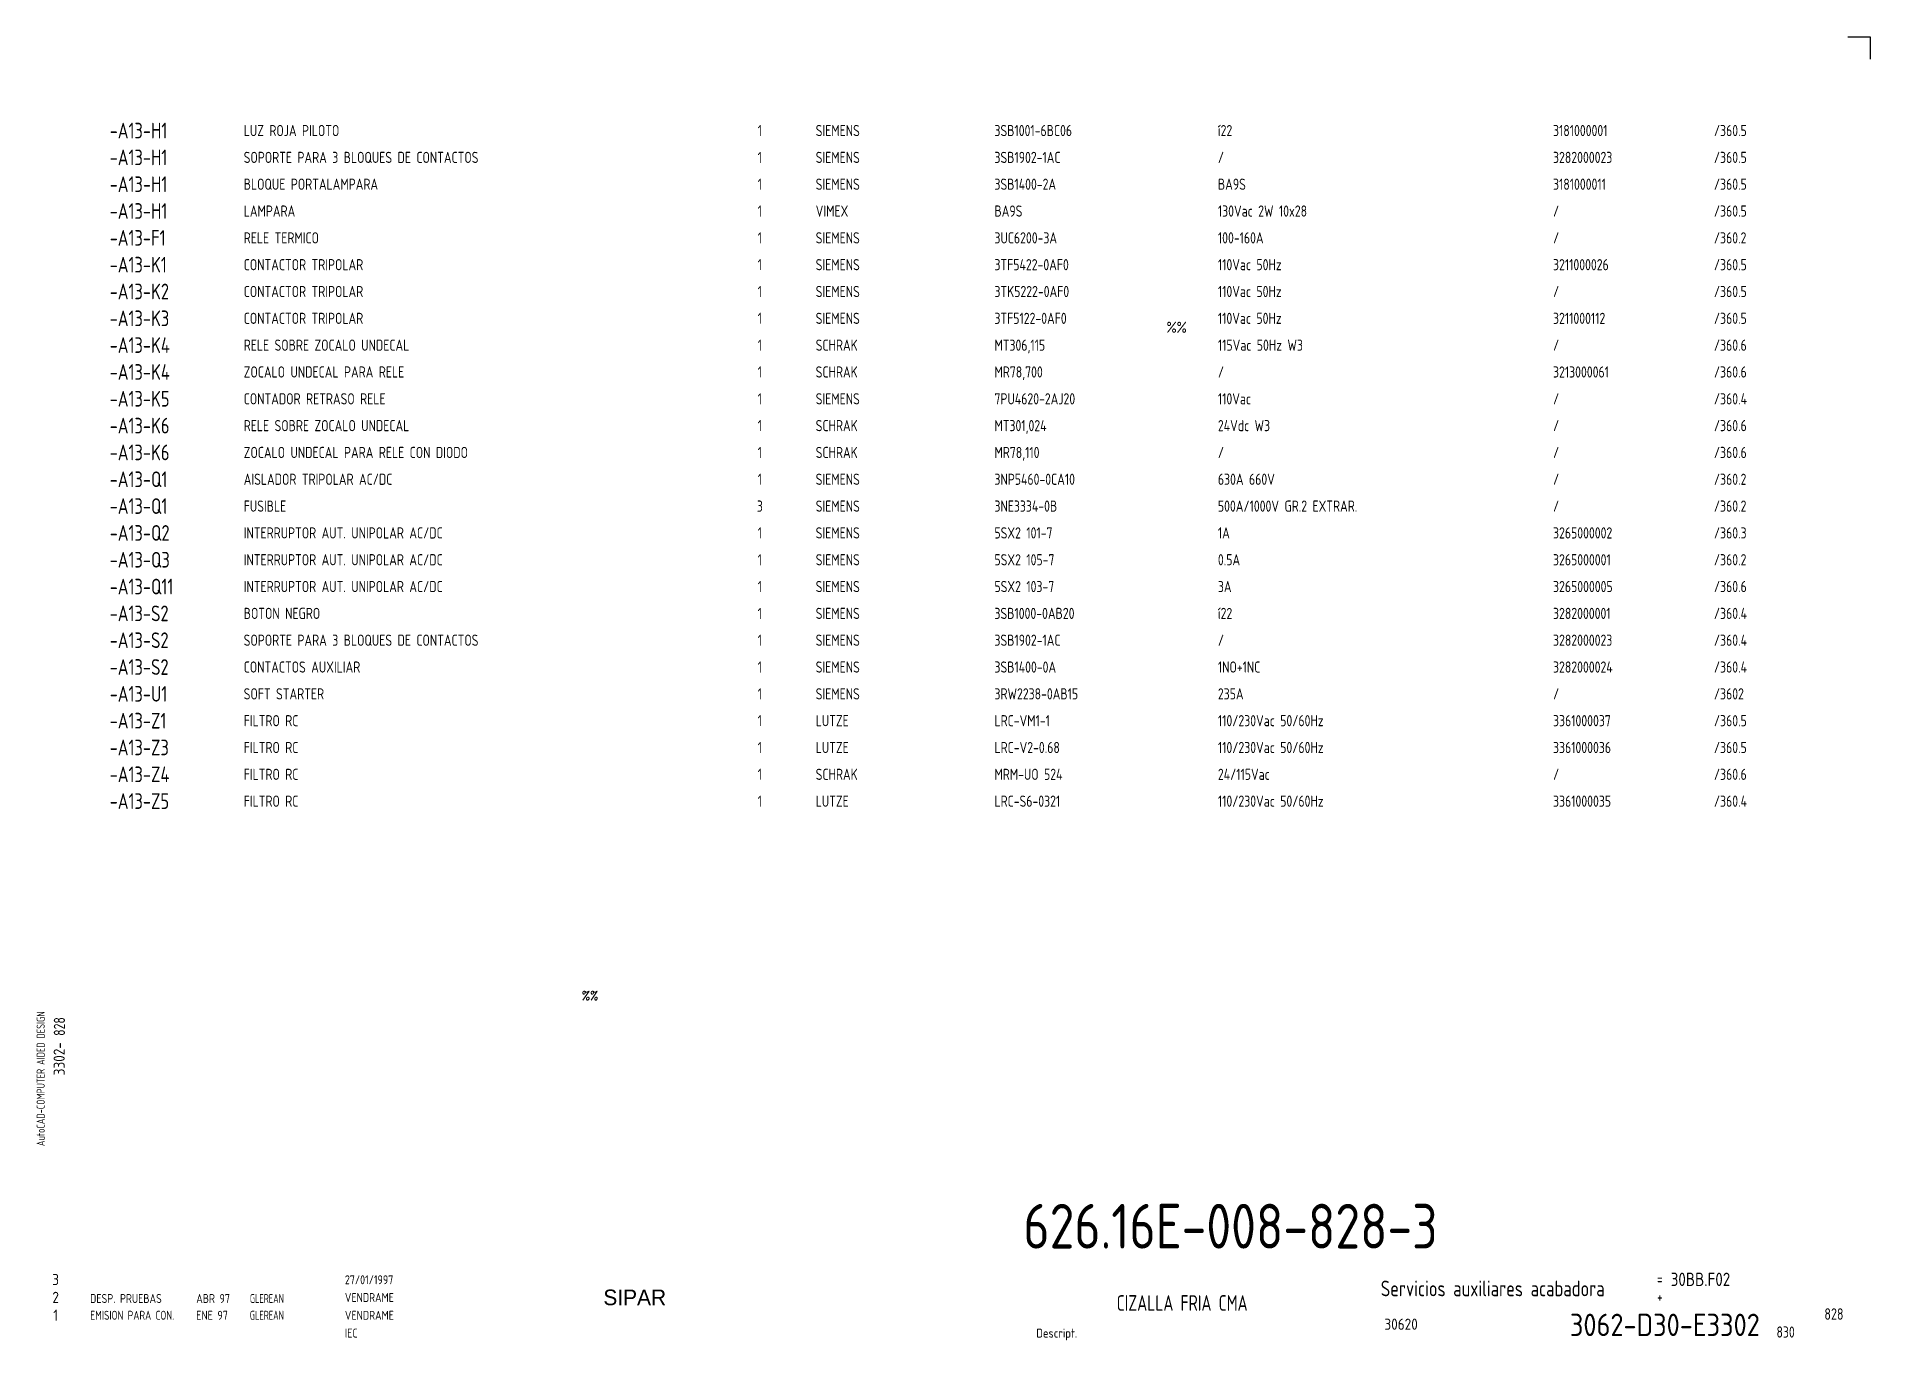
# Model space of a CAD drawing. Extents: x 10 to 420, y 5 to 297.
import ezdxf
from ezdxf.enums import TextEntityAlignment as Align

# ---------------------------------------------------------------- set-up
doc = ezdxf.new("R2010")
doc.units = 0
doc.header["$LTSCALE"] = 8
doc.header["$MEASUREMENT"] = 0
doc.layers.get('0').update_dxf_attribs({"linetype": 'CONTINUOUS'})
doc.layers.add('CART', color=7, linetype='CONTINUOUS')
doc.layers.add('ING', color=7, linetype='CONTINUOUS')
doc.styles.add('DIN', font='DIN', dxfattribs={"width": 0.85})
doc.styles.add('SIMPLEX', font='SIMPLEX', dxfattribs={"width": 0.9})
doc.styles.add('UNIV', font='UNIV')

# ---------------------------------------------------------------- blocks, each defined once
blk = doc.blocks.new('WB-FG100')
at = {"layer": 'CART', "color": 1}
for p, q in [((415, 297), (420, 297)), ((420, 297), (420, 292))]:
    blk.add_line(p, q, dxfattribs=at)
at = {"layer": 'CART', "color": 1, "style": 'DIN', "width": 0.8}
blk.add_text('AutoCAD-COMPUTER AIDED DESIGN', height=1.8, rotation=90, dxfattribs=at).set_placement((11.47, 48.84))
at = {"layer": 'CART', "color": 3, "style": 'DIN', "width": 0.8}
for s, p in [('=', (372.24, 17.91)), ('+', (372.24, 13.87))]:
    blk.add_text(s, height=2.5, dxfattribs=at).set_placement(p)
at = {"layer": 'CART', "color": 7, "style": 'DIN', "width": 0.9}
blk.add_attdef('FILE', text='', height=2.5, rotation=90, dxfattribs=at).set_placement((15.95, 68.38), align=Align.CENTER)
for tag, p in [('MOD-3', (13.92, 19)), ('MOD-2', (13.92, 15)), ('MOD-1', (13.92, 11)), ('NR.COMMESSA', (315, 9))]:
    blk.add_attdef(tag, text='', height=2.5, dxfattribs=at).set_placement(p, align=Align.MIDDLE)
at = {"layer": 'CART', "color": 7, "style": 'DIN'}
for tag, width, p in [('REV-3', 0.9, (21.66, 19)), ('DATA-3', 0.9, (45.37, 19)), ('NOME-3', 0.9, (57.37, 19)), ('REV-2', 0.9, (21.66, 15)), ('DATA-2', 0.9, (45.37, 15)), ('NOME-2', 0.9, (57.37, 15)), ('REV-1', 0.9, (21.66, 11)), ('DATA-1', 0.9, (45.37, 11)), ('NOME-1', 0.7, (57.37, 11))]:
    blk.add_attdef(tag, text='', height=2, dxfattribs=dict(at, width=width)).set_placement(p, align=Align.MIDDLE_LEFT)
at = {"layer": 'CART', "color": 7, "style": 'DIN', "width": 0.9}
for tag, p, height in [('DATA', (78.64, 17.94), 2), ('ESECUTORE', (78.64, 13.97), 2), ('CONTROLLORE', (78.64, 9.99), 2), ('SEGUE', (398.93, 5.65), 2.8), ('NORMA', (78.64, 6.01), 2)]:
    blk.add_attdef(tag, p, '', height=height, dxfattribs=at)
at = {"layer": 'CART', "color": 2, "style": 'DIN', "width": 0.9}
for tag, p in [('TITOLO-1/3', (266.5, 18.23)), ('TITOLO-1/2', (266.5, 15.73)), ('TITOLO-2/3', (266.5, 13.18)), ('TITOLO-2/2', (266.5, 10.68)), ('TITOLO-3/3', (266.5, 8.13))]:
    blk.add_attdef(tag, text='', height=3.5, dxfattribs=at).set_placement(p, align=Align.MIDDLE)
at = {"layer": 'CART', "color": 3, "style": 'DIN', "width": 0.9}
blk.add_attdef('ASSIEME', text='', height=3.5, dxfattribs=at).set_placement((334, 17), align=Align.MIDDLE)
at = {"layer": 'CART', "color": 3, "style": 'DIN', "width": 0.85}
for tag, p in [('=', (375.33, 16.63)), ('+', (375.33, 12.76))]:
    blk.add_attdef(tag, text='', height=3, dxfattribs=at).set_placement(p, align=Align.BOTTOM_LEFT)
at = {"layer": 'CART', "color": 3, "style": 'DIN', "width": 0.9}
blk.add_attdef('FOGLIO', text='', height=2.8, dxfattribs=at).set_placement((414.2, 9.56), align=Align.RIGHT)
at = {"layer": 'CART', "color": 2, "style": 'DIN', "width": 0.9}
blk.add_attdef('DISEGNO', text='', height=5, dxfattribs=at).set_placement((395.27, 6.35), align=Align.RIGHT)
at = {"layer": 'CART', "color": 1, "style": 'DIN', "width": 0.9}
blk.add_attdef('TIPOLOGIA', (233.37, 6), '', height=2, dxfattribs=at)

msp = doc.modelspace()

# ---------------------------------------------------------------- block references
at = {"layer": 'CART'}
ref = msp.add_blockref('WB-FG100', (0, 0), dxfattribs=at)
ref.add_attrib('TIPOLOGIA', 'Descript.', (233.37, 6), dxfattribs={"color": 1, "height": 2, "style": 'DIN', "width": 0.9})
ref.add_attrib('ASSIEME', 'Servicios auxiliares acabadora', dxfattribs={"color": 3, "height": 3.5, "style": 'DIN', "width": 0.8}).set_placement((335.5, 17), align=Align.MIDDLE)
ref.add_attrib('=', '30BB.F02', dxfattribs={"color": 3, "height": 3, "style": 'DIN', "width": 0.85}).set_placement((375.33, 16.63), align=Align.BOTTOM_LEFT)
ref.add_attrib('NR.COMMESSA', '30620', dxfattribs={"color": 7, "height": 2.5, "style": 'DIN', "width": 0.9}).set_placement((315, 9), align=Align.MIDDLE)
ref.add_attrib('DISEGNO', '3062-D30-E3302', dxfattribs={"color": 2, "height": 5, "style": 'DIN', "width": 0.9}).set_placement((395.27, 6.35), align=Align.RIGHT)
ref.add_attrib('DATA', '27/01/1997', (78.64, 17.94), dxfattribs={"color": 7, "height": 2, "style": 'DIN', "width": 0.85})
ref.add_attrib('ESECUTORE', 'VENDRAME', (78.64, 13.97), dxfattribs={"color": 7, "height": 2, "style": 'DIN', "width": 0.85})
ref.add_attrib('CONTROLLORE', 'VENDRAME', (78.64, 9.99), dxfattribs={"color": 7, "height": 2, "style": 'DIN', "width": 0.85})
ref.add_attrib('NORMA', 'IEC', (78.64, 6.01), dxfattribs={"color": 7, "height": 2, "style": 'DIN', "width": 0.85})
ref.add_attrib('MOD-1', '1', dxfattribs={"color": 7, "height": 2.5, "style": 'DIN', "width": 0.9}).set_placement((13.92, 11), align=Align.MIDDLE)
ref.add_attrib('REV-1', 'EMISION PARA CON.', dxfattribs={"color": 7, "height": 2, "style": 'DIN', "width": 0.8}).set_placement((21.66, 11), align=Align.MIDDLE_LEFT)
ref.add_attrib('DATA-1', 'ENE 97', dxfattribs={"color": 7, "height": 2, "style": 'DIN', "width": 0.85}).set_placement((45.37, 11), align=Align.MIDDLE_LEFT)
ref.add_attrib('NOME-1', 'GLEREAN', dxfattribs={"color": 7, "height": 2, "style": 'DIN', "width": 0.7}).set_placement((57.37, 11), align=Align.MIDDLE_LEFT)
ref.add_attrib('MOD-2', '2', dxfattribs={"color": 7, "height": 2.5, "style": 'DIN', "width": 0.9}).set_placement((13.92, 15), align=Align.MIDDLE)
ref.add_attrib('MOD-3', '3', dxfattribs={"color": 7, "height": 2.5, "style": 'DIN', "width": 0.9}).set_placement((13.92, 19), align=Align.MIDDLE)
ref.add_attrib('FILE', '3302-', dxfattribs={"color": 7, "height": 2.5, "rotation": 90, "style": 'DIN', "width": 0.9}).set_placement((15.95, 68.38), align=Align.CENTER)

# ---------------------------------------------------------------- texts
at = {"color": 3, "style": 'DIN', "width": 0.8}
for s, p in [('-A13-H1', (26, 276)), ('-A13-H1', (26, 270)), ('-A13-H1', (26, 264)), ('-A13-H1', (26, 258)), ('-A13-F1', (26, 252)), ('-A13-K1', (26, 246)), ('-A13-K2', (26, 240)), ('-A13-K3', (26, 234)), ('-A13-K4', (26, 228)), ('-A13-K4', (26, 222)), ('-A13-K5', (26, 216)), ('-A13-K6', (26, 210)), ('-A13-K6', (26, 204)), ('-A13-Q1', (26, 198)), ('-A13-Q1', (26, 192)), ('-A13-Q2', (26, 186)), ('-A13-Q3', (26, 180)), ('-A13-Q11', (26, 174)), ('-A13-S2', (26, 168)), ('-A13-S2', (26, 162)), ('-A13-S2', (26, 156)), ('-A13-U1', (26, 150)), ('-A13-Z1', (26, 144)), ('-A13-Z3', (26, 138)), ('-A13-Z4', (26, 132)), ('-A13-Z5', (26, 126))]:
    msp.add_text(s, height=3.5, dxfattribs=at).set_placement(p, align=Align.MIDDLE_LEFT)
at = {"color": 7, "style": 'DIN', "width": 0.8}
for s, p in [('1', (171.5, 276)), ('1', (171.5, 270)), ('1', (171.5, 264)), ('1', (171.5, 258)), ('1', (171.5, 252)), ('1', (171.5, 246)), ('1', (171.5, 240)), ('1', (171.5, 234)), ('1', (171.5, 228)), ('1', (171.5, 222)), ('1', (171.5, 216)), ('1', (171.5, 210)), ('1', (171.5, 204)), ('1', (171.5, 198)), ('3', (171.5, 192)), ('1', (171.5, 186)), ('1', (171.5, 180)), ('1', (171.5, 174)), ('1', (171.5, 168)), ('1', (171.5, 162)), ('1', (171.5, 156)), ('1', (171.5, 150)), ('1', (171.5, 144)), ('1', (171.5, 138)), ('1', (171.5, 132)), ('1', (171.5, 126))]:
    msp.add_text(s, height=2.5, dxfattribs=at).set_placement(p, align=Align.MIDDLE)
for s, p in [('SIEMENS', (184, 276)), ('3SB1001-6BC06', (224, 276)), ('í22', (274, 276)), ('3181000001', (349, 276)), ('/360.5', (385, 276)), ('SIEMENS', (184, 270)), ('3SB1902-1AC', (224, 270)), ('/', (274, 270)), ('3282000023', (349, 270)), ('/360.5', (385, 270)), ('SIEMENS', (184, 264)), ('3SB1400-2A', (224, 264)), ('BA9S', (274, 264)), ('3181000011', (349, 264)), ('/360.5', (385, 264)), ('VIMEX', (184, 258)), ('BA9S', (224, 258)), ('130Vac 2W 10x28', (274, 258)), ('/', (349, 258)), ('/360.5', (385, 258)), ('SIEMENS', (184, 252)), ('3UC6200-3A', (224, 252)), ('100-160A', (274, 252)), ('/', (349, 252)), ('/360.2', (385, 252)), ('SIEMENS', (184, 246)), ('3TF5422-0AF0', (224, 246)), ('110Vac 50Hz', (274, 246)), ('3211000026', (349, 246)), ('/360.5', (385, 246)), ('SIEMENS', (184, 240)), ('3TK5222-0AF0', (224, 240)), ('110Vac 50Hz', (274, 240)), ('/', (349, 240)), ('/360.5', (385, 240)), ('SIEMENS', (184, 234)), ('3TF5122-0AF0', (224, 234)), ('110Vac 50Hz', (274, 234)), ('3211000112', (349, 234)), ('/360.5', (385, 234)), ('SCHRAK', (184, 228)), ('MT306,115', (224, 228)), ('115Vac 50Hz W3', (274, 228)), ('/', (349, 228)), ('/360.6', (385, 228)), ('SCHRAK', (184, 222)), ('MR78,700', (224, 222)), ('/', (274, 222)), ('3213000061', (349, 222)), ('/360.6', (385, 222)), ('SIEMENS', (184, 216)), ('7PU4620-2AJ20', (224, 216)), ('110Vac', (274, 216)), ('/', (349, 216)), ('/360.4', (385, 216)), ('SCHRAK', (184, 210)), ('MT301,024', (224, 210)), ('24Vdc W3', (274, 210)), ('/', (349, 210)), ('/360.6', (385, 210)), ('SCHRAK', (184, 204)), ('MR78,110', (224, 204)), ('/', (274, 204)), ('/', (349, 204)), ('/360.6', (385, 204)), ('SIEMENS', (184, 198)), ('3NP5460-0CA10', (224, 198)), ('630A 660V', (274, 198)), ('/', (349, 198)), ('/360.2', (385, 198)), ('SIEMENS', (184, 192)), ('3NE3334-0B', (224, 192)), ('500A/1000V GR.2 EXTRAR.', (274, 192)), ('/', (349, 192)), ('/360.2', (385, 192)), ('SIEMENS', (184, 186)), ('5SX2 101-7', (224, 186)), ('1A', (274, 186)), ('3265000002', (349, 186)), ('/360.3', (385, 186)), ('SIEMENS', (184, 180)), ('5SX2 105-7', (224, 180)), ('0.5A', (274, 180)), ('3265000001', (349, 180)), ('/360.2', (385, 180)), ('SIEMENS', (184, 174)), ('5SX2 103-7', (224, 174)), ('3A', (274, 174)), ('3265000005', (349, 174)), ('/360.6', (385, 174)), ('SIEMENS', (184, 168)), ('3SB1000-0AB20', (224, 168)), ('í22', (274, 168)), ('3282000001', (349, 168)), ('/360.4', (385, 168)), ('SIEMENS', (184, 162)), ('3SB1902-1AC', (224, 162)), ('/', (274, 162)), ('3282000023', (349, 162)), ('/360.4', (385, 162)), ('SIEMENS', (184, 156)), ('3SB1400-0A', (224, 156)), ('1NO+1NC', (274, 156)), ('3282000024', (349, 156)), ('/360.4', (385, 156)), ('SIEMENS', (184, 150)), ('3RW2238-0AB15', (224, 150)), ('235A', (274, 150)), ('/', (349, 150)), ('/3602', (385, 150)), ('LUTZE', (184, 144)), ('LRC-VM1-1', (224, 144)), ('110/230Vac 50/60Hz', (274, 144)), ('3361000037', (349, 144)), ('/360.5', (385, 144)), ('LUTZE', (184, 138)), ('LRC-V2-0.68', (224, 138)), ('110/230Vac 50/60Hz', (274, 138)), ('3361000036', (349, 138)), ('/360.5', (385, 138)), ('SCHRAK', (184, 132)), ('MRM-UO 524', (224, 132)), ('24/115Vac', (274, 132)), ('/', (349, 132)), ('/360.6', (385, 132)), ('LUTZE', (184, 126)), ('LRC-S6-0321', (224, 126)), ('110/230Vac 50/60Hz', (274, 126)), ('3361000035', (349, 126)), ('/360.4', (385, 126))]:
    msp.add_text(s, height=2.5, dxfattribs=at).set_placement(p, align=Align.MIDDLE_LEFT)
at = {"style": 'DIN'}
for s, width, p in [('%%', 0.85, (262.5, 230.75)), ('830', 0.8, (399, 6))]:
    msp.add_text(s, height=2.5, dxfattribs=dict(at, width=width)).set_placement(p)
at = {"color": 7, "linetype": 'Continuous', "style": 'SIMPLEX', "width": 0.9}
msp.add_text('%%', height=2, dxfattribs=at).set_placement((133.5, 82.5), align=Align.MIDDLE)
at = {"style": 'DIN', "width": 0.8}
msp.add_text('828', height=2.5, rotation=90, dxfattribs=at).set_placement((16, 73.5))
at = {"linetype": 'Continuous', "style": 'DIN'}
for s, width, p in [('DESP. PRUEBAS', 0.85, (21.62, 13.75)), ('ABR 97', 0.85, (45.38, 13.75)), ('GLEREAN', 0.7, (57.38, 13.75))]:
    msp.add_text(s, height=2, dxfattribs=dict(at, width=width)).set_placement(p)
at = {"color": 3, "style": 'DIN', "width": 0.75}
msp.add_text('CIZALLA FRIA CMA', height=3.5, dxfattribs=at).set_placement((266, 12), align=Align.CENTER)
at = {"color": 3, "style": 'DIN', "width": 0.8}
msp.add_text('828', height=2.56, dxfattribs=at).set_placement((414, 10), align=Align.RIGHT)
at = {"color": 2, "insert": (230.47, 35.92), "char_height": 10, "width": 111.0411, "attachment_point": 1, "style": 'DIN'}
msp.add_mtext('626.16E-008-828-3', dxfattribs=at)
at = {"layer": 'CART', "color": 2, "linetype": 'Continuous', "style": 'UNIV'}
msp.add_text('SIPAR', height=3.5, dxfattribs=at).set_placement((143.5, 13.25), align=Align.CENTER)
at = {"layer": 'ING', "color": 7, "style": 'DIN', "width": 0.8}
for s, p in [('LUZ ROJA PILOTO', (56, 276)), ('SOPORTE PARA 3 BLOQUES DE CONTACTOS', (56, 270)), ('BLOQUE PORTALAMPARA', (56, 264)), ('LAMPARA', (56, 258)), ('RELE TERMICO', (56, 252)), ('CONTACTOR TRIPOLAR', (56, 246)), ('CONTACTOR TRIPOLAR', (56, 240)), ('CONTACTOR TRIPOLAR', (56, 234)), ('RELE SOBRE ZOCALO UNDECAL', (56, 228)), ('ZOCALO UNDECAL PARA RELE', (56, 222)), ('CONTADOR RETRASO RELE', (56, 216)), ('RELE SOBRE ZOCALO UNDECAL', (56, 210)), ('ZOCALO UNDECAL PARA RELE CON DIODO', (56, 204)), ('AISLADOR TRIPOLAR AC/DC', (56, 198)), ('FUSIBLE', (56, 192)), ('INTERRUPTOR AUT. UNIPOLAR AC/DC', (56, 186)), ('INTERRUPTOR AUT. UNIPOLAR AC/DC', (56, 180)), ('INTERRUPTOR AUT. UNIPOLAR AC/DC', (56, 174)), ('BOTON NEGRO', (56, 168)), ('SOPORTE PARA 3 BLOQUES DE CONTACTOS', (56, 162)), ('CONTACTOS AUXILIAR', (56, 156)), ('SOFT STARTER', (56, 150)), ('FILTRO RC', (56, 144)), ('FILTRO RC', (56, 138)), ('FILTRO RC', (56, 132)), ('FILTRO RC', (56, 126))]:
    msp.add_text(s, height=2.5, dxfattribs=at).set_placement(p, align=Align.MIDDLE_LEFT)

doc.saveas('drawing.dxf')
